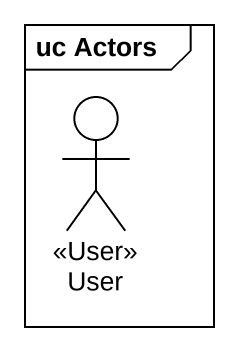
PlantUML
@startuml
mainframe uc Actors
actor User <<User>>
@enduml
